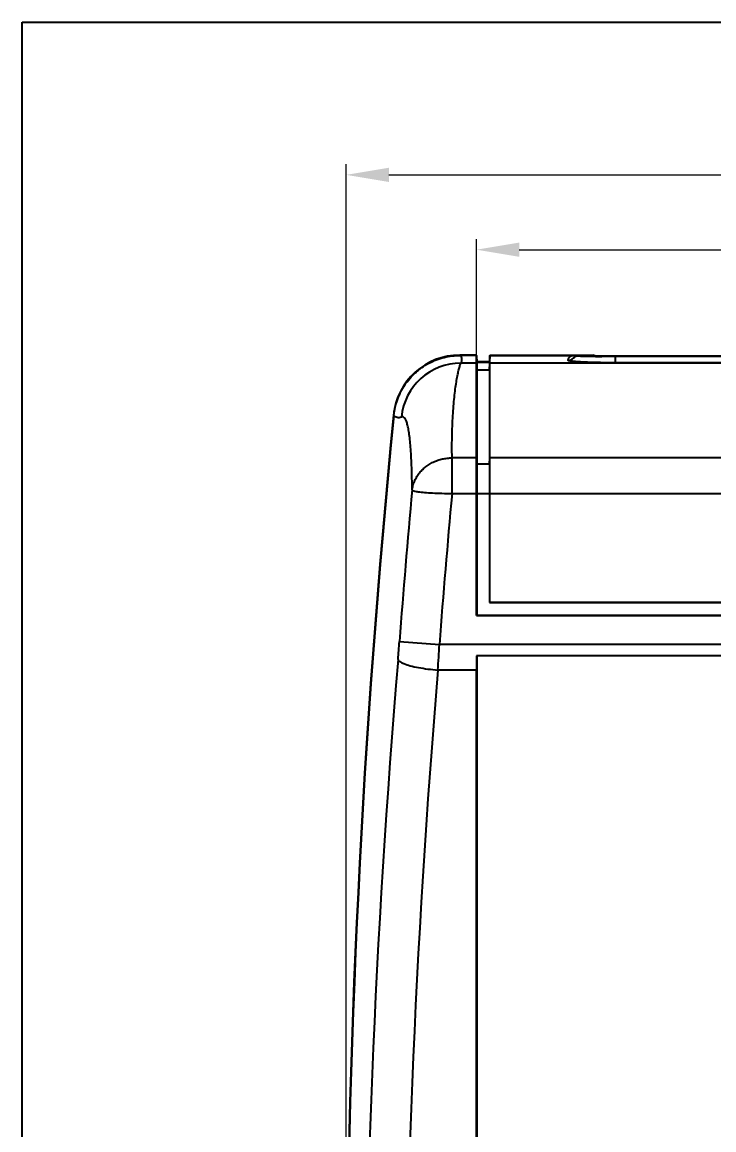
# Model space of a CAD drawing. Header units: millimetres. Extents: x -25 to 785, y -3301 to -3016.
# Drawn here: x 377.8 to 429.6, y -3098.9 to -3016 of the extents above; entities that cross this region are included whole.
import ezdxf

# ---------------------------------------------------------------- set-up
doc = ezdxf.new("R2010")
doc.units = ezdxf.units.MM
doc.layers.add('dim', color=3, linetype='Continuous', lineweight=9)
doc.styles.add('FFS', font='SIMFANG.TTF', dxfattribs={"width": 0.85})
doc.dimstyles.new('YanXiu', dxfattribs={"dimtxt": 2.5, "dimasz": 2.2, "dimexe": 1, "dimexo": 0.6, "dimgap": 0.66, "dimtad": 0, "dimzin": 1, "dimdsep": 46, "dimtxsty": 'FFS', "dimcen": 0, "dimclrd": 256, "dimclre": 131, "dimclrt": 42, "dimazin": 0, "dimtfac": 1, "dimtofl": 0, "dimtmove": 0, "dimatfit": 3, "dimfxl": 0, "dimlwd": 5, "dimlwe": 5, "dimarcsym": 0})

# ---------------------------------------------------------------- blocks, each defined once
blk = doc.blocks.new('*u4')
at = {"layer": 'Defpoints', "color": 2}
blk.add_lwpolyline([(-135.77, 94.941), (135.77, 94.941), (135.77, -94.941), (-135.77, -94.941)], close=True, dxfattribs=at)
blk = doc.blocks.new('*D18')
at = {"layer": 'Defpoints', "color": 0}
for p in [(-71.412, 273.398), (-179.412, 183.916), (-71.412, 183.916)]:
    blk.add_point(p, dxfattribs=at)
at = {"layer": 'dim', "color": 131, "lineweight": 5}
for p, q in [((-179.412, 184.716), (-179.412, 274.197)), ((-71.412, 184.716), (-71.412, 274.197))]:
    blk.add_line(p, q, dxfattribs=at)
at = {"layer": 'dim', "lineweight": 5}
for p, q in [((-176.212, 273.398), (-132.892, 273.398)), ((-74.612, 273.398), (-117.932, 273.398))]:
    blk.add_line(p, q, dxfattribs=at)
at = {"layer": 'dim'}
for points in [[(-176.212, 273.931), (-176.212, 272.864), (-179.412, 273.398)], [(-74.612, 273.931), (-74.612, 272.864), (-71.412, 273.398)]]:
    blk.add_solid(points, dxfattribs=at)
at = {"layer": 'dim', "color": 42, "insert": (-125.412, 273.398), "char_height": 4, "attachment_point": 5, "style": 'FFS'}
blk.add_mtext('108.00', dxfattribs=at)
blk = doc.blocks.new('*D19')
at = {"layer": 'Defpoints', "color": 0}
for p in [(-81.162, 267.798), (-169.662, 245.416), (-81.162, 245.416)]:
    blk.add_point(p, dxfattribs=at)
at = {"layer": 'dim', "color": 131, "lineweight": 5}
for p, q in [((-169.662, 246.216), (-169.662, 268.597)), ((-81.162, 246.216), (-81.162, 268.597))]:
    blk.add_line(p, q, dxfattribs=at)
at = {"layer": 'dim', "lineweight": 5}
for p, q in [((-166.462, 267.798), (-131.753, 267.798)), ((-84.362, 267.798), (-119.071, 267.798))]:
    blk.add_line(p, q, dxfattribs=at)
at = {"layer": 'dim'}
for points in [[(-166.462, 268.331), (-166.462, 267.264), (-169.662, 267.798)], [(-84.362, 268.331), (-84.362, 267.264), (-81.162, 267.798)]]:
    blk.add_solid(points, dxfattribs=at)
at = {"layer": 'dim', "color": 42, "insert": (-125.412, 267.798), "char_height": 4, "attachment_point": 5, "style": 'FFS'}
blk.add_mtext('88.50', dxfattribs=at)
blk = doc.blocks.new('u96')
at = {"color": 7}
for p, q in [((-169.662, 259.916), (-170.904, 259.916)), ((-169.662, 259.89), (-170.88, 259.89)), ((-169.661, 259.89), (-169.662, 259.916)), ((-169.662, 259.89), (-169.635, 259.375)), ((-169.662, 240.416), (-169.662, 259.89)), ((-168.662, 259.89), (-168.689, 259.375)), ((-168.662, 259.916), (-168.663, 259.89)), ((-168.662, 259.916), (-160.952, 259.916)), ((-168.662, 259.89), (-160.943, 259.89)), ((-168.662, 241.416), (-168.662, 259.89)), ((-162.28, 259.828), (-162.403, 259.89)), ((-160.74, 259.827), (-160.952, 259.916)), ((-160.781, 259.829), (-160.943, 259.89)), ((-160.78, 259.829), (-160.781, 259.829)), ((-160.761, 259.806), (-160.781, 259.806)), ((-159.298, 259.846), (-91.526, 259.846)), ((-159.298, 259.846), (-159.298, 259.816)), ((-91.543, 259.803), (-159.281, 259.803)), ((-159.281, 259.803), (-159.281, 259.337)), ((-169.662, 259.313), (-170.825, 259.313)), ((-169.662, 259.313), (-169.636, 258.814)), ((-168.688, 259.415), (-169.636, 259.415)), ((-169.636, 259.389), (-169.636, 258.814)), ((-169.636, 259.375), (-168.688, 259.375)), ((-169.636, 258.814), (-168.688, 258.814)), ((-169.636, 258.814), (-169.636, 240.442)), ((-168.688, 259.389), (-168.688, 258.814)), ((-168.688, 258.814), (-168.662, 259.313)), ((-168.688, 258.814), (-168.688, 241.39)), ((-82.162, 259.313), (-168.662, 259.313)), ((-91.543, 259.337), (-159.281, 259.337)), ((-169.662, 252.22), (-171.493, 252.22)), ((-171.493, 249.549), (-171.493, 252.22)), ((-169.662, 252.22), (-169.636, 251.775)), ((-168.688, 251.775), (-168.662, 252.22)), ((-82.162, 252.22), (-168.662, 252.22)), ((-169.636, 251.775), (-168.688, 251.775)), ((-171.493, 249.549), (-169.636, 249.549)), ((-169.636, 249.549), (-168.688, 249.549)), ((-168.688, 249.549), (-82.136, 249.549)), ((-168.688, 241.39), (-168.662, 241.416)), ((-168.688, 241.39), (-82.136, 241.39)), ((-168.662, 241.416), (-82.162, 241.416)), ((-169.662, 240.416), (-169.636, 240.442)), ((-169.662, 240.416), (-81.162, 240.416)), ((-169.636, 240.442), (-81.188, 240.442)), ((-175.426, 238.479), (-172.439, 238.253)), ((-78.385, 238.253), (-172.439, 238.253)), ((-81.163, 237.416), (-169.661, 237.416)), ((-169.661, 237.416), (-169.644, 237.399)), ((-81.18, 237.399), (-169.644, 237.399)), ((-169.644, 237.399), (-169.644, 122.434)), ((-169.662, 236.345), (-172.546, 236.345)), ((-169.662, 122.416), (-169.662, 236.345))]:
    blk.add_line(p, q, dxfattribs=at)
for centre, radius, start, end in [((-170.906, 254.925), 4.991, 89.97596, 174.35645), ((-162.805, 260.121), 0.601, 270.05061, 330.80327), ((-160.189, 332.468), 72.664, 269.54892, 269.92806), ((-170.831, 254.842), 4.471, 89.92257, 174.41615), ((544.588, 183.916), 724, 174.332411, 185.667589), ((544.588, 183.916), 723.974, 174.334333, 185.665698), ((544.588, 183.916), 722.079, 174.763123, 175.666382), ((544.588, 183.916), 719.083, 174.763123, 175.666382), ((-338.606, 250.839), 163.647, 355.1974, 355.66848), ((-501.293, 255.689), 329.316, 356.63251, 356.96501), ((544.663, 176.584), 722.738, 175.193927, 185.041197), ((544.663, 176.012), 719.742, 175.191514, 185.038789)]:
    blk.add_arc(centre, radius, start, end, dxfattribs=at)
blk.add_ellipse((-169.484, 238.253), major_axis=(0.034, 10), ratio=0.017455, start_param=-4.628566, end_param=-4.520344, dxfattribs=at)
for points, start_tangent, end_tangent in [([(-175.849, 255.389), (-175.585, 256.57), (-175.03, 257.675), (-174.234, 258.597), (-173.238, 259.299), (-172.082, 259.743), (-170.88, 259.89)], (0.098723, 0.995115), (1, 0)), ([(-170.825, 259.313), (-170.759, 259.479), (-170.75, 259.63), (-170.792, 259.766), (-170.88, 259.89)], (0.48188, 0.876237), (-0.675922, 0.736974)), ([(-159.281, 259.337), (-159.486, 259.337), (-159.691, 259.338), (-159.894, 259.34), (-160.096, 259.342), (-160.294, 259.345), (-160.489, 259.348), (-160.68, 259.352), (-160.867, 259.356), (-161.047, 259.362), (-161.222, 259.367), (-161.39, 259.373), (-161.55, 259.38), (-161.703, 259.387), (-161.847, 259.395), (-161.983, 259.402), (-162.11, 259.411), (-162.227, 259.42), (-162.334, 259.429), (-162.431, 259.438), (-162.517, 259.448), (-162.592, 259.457), (-162.656, 259.468), (-162.709, 259.478), (-162.75, 259.488), (-162.78, 259.499), (-162.804, 259.52)], (-1, 0), (0.06221, 0.998063)), ([(-162.804, 259.52), (-162.799, 259.552), (-162.793, 259.581), (-162.785, 259.608), (-162.777, 259.633), (-162.768, 259.656), (-162.758, 259.678), (-162.736, 259.716), (-162.713, 259.749), (-162.688, 259.777), (-162.662, 259.801), (-162.635, 259.822), (-162.607, 259.839), (-162.577, 259.854), (-162.545, 259.867), (-162.508, 259.878), (-162.484, 259.883), (-162.459, 259.887), (-162.403, 259.89)], (0.130439, 0.991456), (0.999522, 0.030916)), ([(-160.781, 259.806), (-161.378, 259.81), (-161.856, 259.815), (-162.163, 259.822), (-162.28, 259.828)], (-0.99996, 0.008903), (-0.894528, 0.447012)), ([(-160.704, 259.825), (-160.78, 259.829)], (-0.995297, -0.096869), (-0.904876, 0.425674)), ([(-160.719, 259.855), (-160.502, 259.852)], (0.99474, 0.10243), (0.998515, -0.054477)), ([(-160.502, 259.852), (-160.166, 259.849)], (0.998515, -0.054477), (0.99998, 0.006249)), ([(-159.281, 259.803), (-160.046, 259.803), (-160.28, 259.804)], (-1, 0), (-0.999998, 0.001883)), ([(-160.166, 259.849), (-159.748, 259.847), (-159.298, 259.846)], (0.99998, 0.006249), (1, -0.000019)), ([(-171.493, 252.22), (-171.498, 253.128), (-171.487, 253.988), (-171.46, 254.801), (-171.418, 255.563), (-171.364, 256.272), (-171.3, 256.922), (-171.227, 257.51), (-171.148, 258.031), (-171.065, 258.478), (-170.981, 258.846), (-170.899, 259.128), (-170.825, 259.313)], (-0.01082, 0.999941), (0.456097, 0.88993)), ([(-175.281, 255.277), (-175.453, 255.227), (-175.603, 255.234), (-175.734, 255.289), (-175.849, 255.389)], (-0.918463, -0.395507), (-0.664017, 0.747717)), ([(-174.477, 249.823), (-174.49, 250.686), (-174.511, 251.483), (-174.542, 252.211), (-174.581, 252.872), (-174.63, 253.459), (-174.69, 253.972), (-174.76, 254.405), (-174.841, 254.757), (-174.933, 255.023), (-175.037, 255.201), (-175.154, 255.287), (-175.281, 255.277)], (-0.010671, 0.999943), (-0.91837, -0.395722)), ([(-174.477, 249.823), (-174.416, 250.146), (-174.311, 250.461), (-174.163, 250.762), (-173.975, 251.044), (-173.751, 251.302), (-173.495, 251.534), (-173.209, 251.736), (-172.897, 251.906), (-172.565, 252.041), (-172.217, 252.139), (-171.858, 252.199), (-171.493, 252.22)], (0.117563, 0.993065), (0.999996, 0.00265)), ([(-174.477, 249.823), (-174.349, 249.747), (-174.037, 249.685), (-173.562, 249.636), (-172.953, 249.598), (-172.248, 249.57), (-171.493, 249.549)], (0.324389, -0.945924), (0.999638, -0.026899)), ([(-175.534, 237.138), (-175.408, 236.984), (-175.097, 236.825), (-174.62, 236.673), (-174.008, 236.536), (-173.302, 236.425), (-172.546, 236.345)], (0.188628, -0.982049), (0.996731, -0.080794))]:
    blk.add_spline(points, degree=3, dxfattribs=dict(at, start_tangent=start_tangent, end_tangent=end_tangent))
at = {"layer": 'Defpoints', "xscale": 1.5, "yscale": 1.5, "zscale": 1.5}
blk.add_blockref('*u4', (0, 142.412), dxfattribs=at)
at = {"layer": 'dim'}
for base, p1, p2, picture, middle in [((-71.412, 273.398), (-179.412, 183.916), (-71.412, 183.916), '*D18', (-125.412, 273.398)), ((-81.162, 267.798), (-169.662, 245.416), (-81.162, 245.416), '*D19', (-125.412, 267.798))]:
    dim = blk.add_linear_dim(base=base, p1=p1, p2=p2, dimstyle='YanXiu', override={"dimtxt": 4, "dimasz": 3.2, "dimexe": 0.7996, "dimexo": 0.7996, "dimgap": 0.7996}, dxfattribs=at)
    dim.commit()
    dim.dimension.update_dxf_attribs({"geometry": picture, "text_midpoint": middle})

msp = doc.modelspace()

# ---------------------------------------------------------------- block references
msp.add_blockref('u96', (581.478, -3300.845))

doc.saveas('drawing.dxf')
